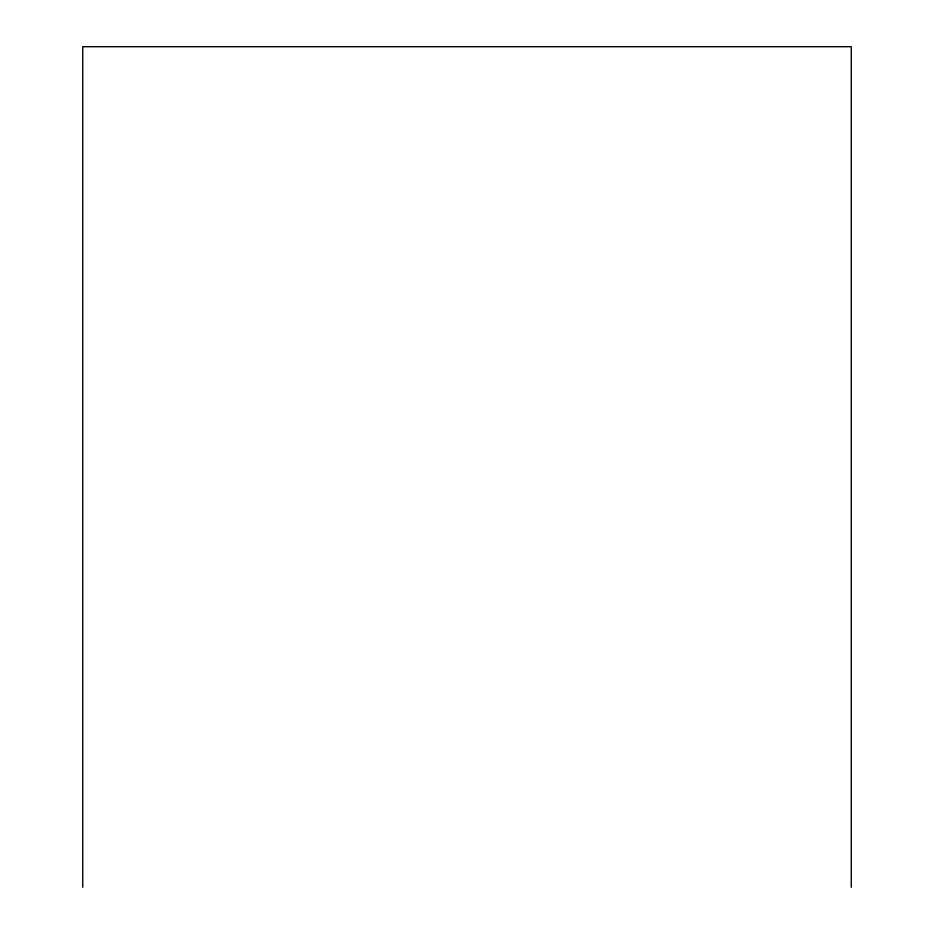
<?xml version="1.0" encoding="UTF-8"?>
<svg xmlns="http://www.w3.org/2000/svg" width="934" height="934" viewBox="0 0 934 934"><rect width="100%" height="100%" fill="white"/><g stroke="black" fill="none" stroke-linecap="round" stroke-linejoin="round"><path stroke-width="1.4" d="M851.259 887.3L851.259 46.7L82.741 46.7L82.741 887.3"/></g></svg>
